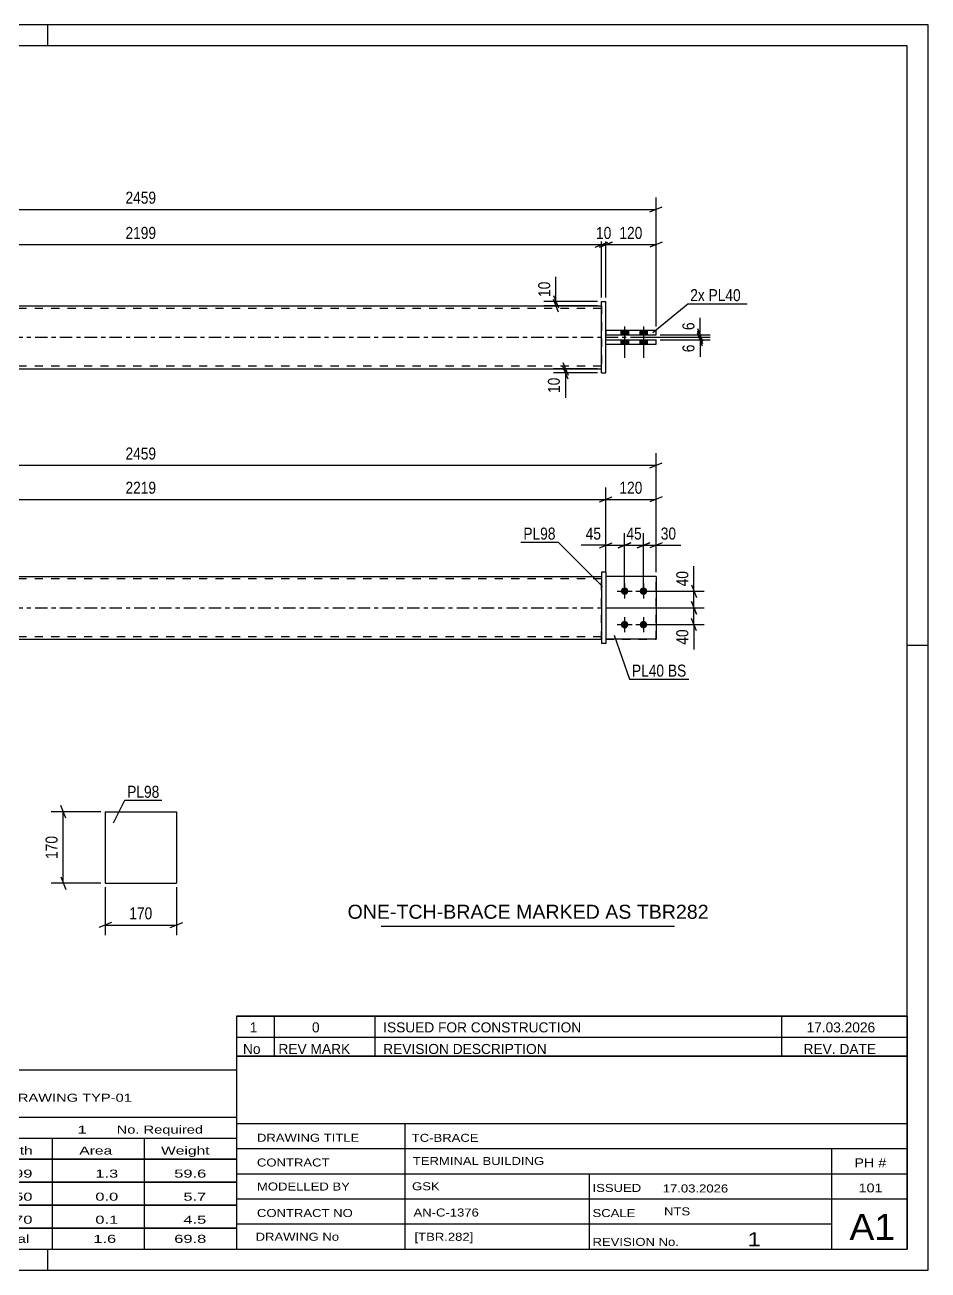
# Model space of a CAD drawing. Header units: millimetres. Extents: x 0 to 420, y 0 to 297.
# Drawn here: x 204.5 to 420, y 0 to 297 of the extents above; entities that cross this region are included whole.
import ezdxf

# ---------------------------------------------------------------- set-up
doc = ezdxf.new("R2010")
doc.units = ezdxf.units.MM
doc.linetypes.add('DXK_LINE_DOT2', pattern=[3.9198, 1.9599, -1.9599])
doc.linetypes.add('DXK_LINE_DOT3', pattern=[5.9187, 2.979, -0.9799, 0.9799, -0.9799])
doc.styles.add('Arial', font='ARIAL.TTF', dxfattribs={"height": 0.2})
doc.styles.add('Arial Narrow', font='ARIALN.TTF', dxfattribs={"height": 0.2})

# ---------------------------------------------------------------- blocks, each defined once
blk = doc.blocks.new('Unknown-580573606-1163')
at = {"color": 5, "linetype": 'Continuous'}
for p, q in [((420, 297), (0, 297)), ((210, 292), (210, 297)), ((420, 0), (420, 297)), ((415, 292), (5, 292)), ((415, 5), (415, 292)), ((420, 149), (415, 149)), ((5, 5), (415, 5)), ((210, 0), (210, 5)), ((0, 0), (420, 0))]:
    blk.add_line(p, q, dxfattribs=at)
blk = doc.blocks.new('Part-580573606-1769 - 1738')
at = {"color": 2, "linetype": 'Continuous'}
for p, q in [((355.09, 165.45), (343.09, 165.45)), ((355.09, 165.45), (355.09, 150.45)), ((355.09, 150.45), (343.09, 150.45))]:
    blk.add_line(p, q, dxfattribs=at)
at = {"color": 7, "linetype": 'DXK_LINE_DOT2'}
blk.add_line((343.09, 165.45), (343.09, 150.45), dxfattribs=at)
blk = doc.blocks.new('Part-580573606-1764 - 1738')
at = {"color": 7, "linetype": 'DXK_LINE_DOT2'}
for p, q in [((355.09, 165.45), (343.09, 165.45)), ((343.09, 165.45), (343.09, 150.45)), ((355.09, 150.45), (355.09, 165.45)), ((343.09, 150.45), (355.09, 150.45))]:
    blk.add_line(p, q, dxfattribs=at)
blk = doc.blocks.new('Part-580573606-1784 - 1738')
at = {"color": 2, "linetype": 'Continuous'}
for p, q in [((343.09, 166.45), (342.09, 166.45)), ((342.09, 166.45), (342.09, 149.45)), ((343.09, 166.45), (343.09, 149.45)), ((343.09, 149.45), (342.09, 149.45))]:
    blk.add_line(p, q, dxfattribs=at)
blk = doc.blocks.new('Part-580573606-1804 - 1738')
at = {"color": 2, "linetype": 'Continuous'}
for p, q in [((122.23, 165.45), (342.09, 165.45)), ((122.23, 150.45), (342.09, 150.45))]:
    blk.add_line(p, q, dxfattribs=at)
at = {"color": 7, "linetype": 'DXK_LINE_DOT2'}
for p, q in [((122.23, 150.45), (122.23, 165.45)), ((342.09, 164.85), (122.23, 164.85)), ((342.09, 150.45), (342.09, 165.45)), ((342.09, 151.05), (122.23, 151.05))]:
    blk.add_line(p, q, dxfattribs=at)
at = {"color": 7, "linetype": 'DXK_LINE_DOT3'}
blk.add_line((112.23, 157.95), (352.09, 157.95), dxfattribs=at)
blk = doc.blocks.new('Bolt-580573606-1805 - 1738')
at = {"linetype": 'Continuous'}
for points in [[(347.59, 162.85, -1), (347.59, 161.05, -1)], [(352.09, 162.85, -1), (352.09, 161.05, -1)], [(347.59, 154.85, -1), (347.59, 153.05, -1)], [(352.09, 154.85, -1), (352.09, 153.05, -1)]]:
    blk.add_hatch(color=1, dxfattribs=at).paths.add_polyline_path(points)
at = {"color": 1, "linetype": 'Continuous'}
for p, q in [((347.59, 163.75), (347.59, 160.15)), ((352.09, 163.75), (352.09, 160.15)), ((345.79, 161.95), (349.39, 161.95)), ((350.29, 161.95), (353.89, 161.95)), ((347.59, 155.75), (347.59, 152.15)), ((352.09, 155.75), (352.09, 152.15)), ((345.79, 153.95), (349.39, 153.95)), ((350.29, 153.95), (353.89, 153.95))]:
    blk.add_line(p, q, dxfattribs=at)
blk = doc.blocks.new('Part-580573606-1418 - 1390')
at = {"color": 2, "linetype": 'Continuous'}
for p, q in [((355.09, 224.09), (343.09, 224.09)), ((343.09, 223.09), (355.09, 223.09)), ((355.09, 223.09), (355.09, 224.09))]:
    blk.add_line(p, q, dxfattribs=at)
at = {"color": 7, "linetype": 'DXK_LINE_DOT2'}
blk.add_line((343.09, 224.09), (343.09, 223.09), dxfattribs=at)
blk = doc.blocks.new('Part-580573606-1445 - 1390')
at = {"color": 2, "linetype": 'Continuous'}
for p, q in [((122.23, 229.99), (342.09, 229.99)), ((122.23, 214.99), (342.09, 214.99))]:
    blk.add_line(p, q, dxfattribs=at)
at = {"color": 7, "linetype": 'DXK_LINE_DOT2'}
for p, q in [((122.23, 214.99), (122.23, 229.99)), ((342.09, 229.39), (122.23, 229.39)), ((342.09, 229.99), (342.09, 214.99)), ((342.09, 215.59), (122.23, 215.59))]:
    blk.add_line(p, q, dxfattribs=at)
at = {"color": 7, "linetype": 'DXK_LINE_DOT3'}
blk.add_line((112.23, 222.49), (352.09, 222.49), dxfattribs=at)
blk = doc.blocks.new('Bolt-580573606-1430 - 1390')
at = {"linetype": 'Continuous'}
for points in [[(348.49, 224.09), (346.69, 224.09), (346.69, 223.09), (348.49, 223.09)], [(348.49, 224.09), (346.69, 224.09), (346.69, 223.09), (348.49, 223.09)], [(352.99, 224.09), (351.19, 224.09), (351.19, 223.09), (352.99, 223.09)], [(352.99, 224.09), (351.19, 224.09), (351.19, 223.09), (352.99, 223.09)], [(348.49, 221.89), (346.69, 221.89), (346.69, 220.89), (348.49, 220.89)], [(348.49, 221.89), (346.69, 221.89), (346.69, 220.89), (348.49, 220.89)], [(352.99, 221.89), (351.19, 221.89), (351.19, 220.89), (352.99, 220.89)], [(352.99, 221.89), (351.19, 221.89), (351.19, 220.89), (352.99, 220.89)]]:
    blk.add_hatch(color=1, dxfattribs=at).paths.add_polyline_path(points)
at = {"color": 1, "linetype": 'Continuous'}
for p, q in [((346.69, 224.09), (346.69, 223.09)), ((346.69, 224.09), (346.69, 223.09)), ((347.59, 225.09), (347.59, 217.59)), ((347.59, 225.09), (347.59, 217.59)), ((348.49, 224.09), (348.49, 223.09)), ((348.49, 224.09), (348.49, 223.09)), ((351.19, 224.09), (351.19, 223.09)), ((351.19, 224.09), (351.19, 223.09)), ((352.09, 225.09), (352.09, 217.59)), ((352.09, 225.09), (352.09, 217.59)), ((352.99, 224.09), (352.99, 223.09)), ((352.99, 224.09), (352.99, 223.09)), ((346.69, 221.89), (346.69, 220.89)), ((346.69, 221.89), (346.69, 220.89)), ((348.49, 221.89), (348.49, 220.89)), ((348.49, 221.89), (348.49, 220.89)), ((351.19, 221.89), (351.19, 220.89)), ((351.19, 221.89), (351.19, 220.89)), ((352.99, 221.89), (352.99, 220.89)), ((352.99, 221.89), (352.99, 220.89))]:
    blk.add_line(p, q, dxfattribs=at)
blk = doc.blocks.new('Part-580573606-1457 - 1390')
at = {"color": 2, "linetype": 'Continuous'}
for p, q in [((342.09, 213.99), (342.09, 230.99)), ((342.09, 230.99), (343.09, 230.99)), ((343.09, 213.99), (343.09, 230.99)), ((342.09, 213.99), (343.09, 213.99))]:
    blk.add_line(p, q, dxfattribs=at)
blk = doc.blocks.new('Part-580573606-1462 - 1390')
at = {"color": 2, "linetype": 'Continuous'}
for p, q in [((343.09, 221.89), (355.09, 221.89)), ((343.09, 220.89), (355.09, 220.89)), ((355.09, 220.89), (355.09, 221.89))]:
    blk.add_line(p, q, dxfattribs=at)
at = {"color": 7, "linetype": 'DXK_LINE_DOT2'}
blk.add_line((343.09, 220.89), (343.09, 221.89), dxfattribs=at)
blk = doc.blocks.new('Part-580573606-2294 - 2288')
at = {"color": 2, "linetype": 'Continuous'}
for p, q in [((223.66, 109.31), (223.66, 92.31)), ((223.66, 109.31), (240.66, 109.31)), ((240.66, 109.31), (240.66, 92.31)), ((223.66, 92.31), (240.66, 92.31))]:
    blk.add_line(p, q, dxfattribs=at)
blk = doc.blocks.new('StraightDimension-580573606-1826 - 1738')
at = {"color": 7, "linetype": 'Continuous'}
for p, q in [((347.59, 162.95), (347.59, 175.74)), ((352.09, 162.95), (352.09, 175.74)), ((346.09, 172.29), (349.09, 173.49)), ((347.59, 172.89), (352.09, 172.89)), ((353.59, 173.49), (350.59, 172.29))]:
    blk.add_line(p, q, dxfattribs=at)
at = {"color": 0}
blk.add_wipeout([(352.27, 173.64), (352.27, 177.84), (347.42, 177.84), (347.42, 173.64)], dxfattribs=at)
at = {"color": 3, "style": 'Arial Narrow'}
blk.add_text('45', height=2.863, dxfattribs=at).set_placement((348.02, 174.24))
blk = doc.blocks.new('StraightDimension-580573606-1914 - 1738')
at = {"color": 7, "linetype": 'Continuous'}
for p, q in [((122.73, 184.43), (119.73, 183.23)), ((121.23, 158.95), (121.23, 186.68)), ((341.59, 183.23), (344.59, 184.43)), ((343.09, 166.45), (343.09, 186.68)), ((121.23, 183.83), (343.09, 183.83))]:
    blk.add_line(p, q, dxfattribs=at)
at = {"color": 0}
blk.add_wipeout([(236.42, 184.58), (236.42, 188.78), (227.91, 188.78), (227.91, 184.58)], dxfattribs=at)
at = {"color": 3, "style": 'Arial Narrow'}
blk.add_text('2219', height=2.863, dxfattribs=at).set_placement((228.51, 185.18))
blk = doc.blocks.new('StraightDimension-580573606-1810 - 1738')
at = {"color": 7, "linetype": 'Continuous'}
for p, q in [((352.09, 162.95), (352.09, 175.74)), ((355.09, 166.45), (355.09, 175.74)), ((350.59, 172.29), (353.59, 173.49)), ((352.09, 172.89), (355.09, 172.89)), ((356.59, 173.49), (353.59, 172.29))]:
    blk.add_line(p, q, dxfattribs=at)
at = {"color": 0}
blk.add_wipeout([(360.48, 173.64), (360.48, 177.84), (355.62, 177.84), (355.62, 173.64)], dxfattribs=at)
at = {"color": 7, "linetype": 'Continuous'}
blk.add_line((355.09, 172.89), (361, 172.89), dxfattribs=at)
blk.add_line((355.09, 172.89), (361, 172.89), dxfattribs=at)
at = {"color": 3, "style": 'Arial Narrow'}
blk.add_text('30', height=2.863, dxfattribs=at).set_placement((356.22, 174.24))
blk = doc.blocks.new('StraightDimension-580573606-1839 - 1738')
at = {"color": 7, "linetype": 'Continuous'}
for p, q in [((343.09, 166.45), (343.09, 175.74)), ((347.59, 162.95), (347.59, 175.74)), ((341.59, 172.29), (344.59, 173.49)), ((343.09, 172.89), (347.59, 172.89)), ((349.09, 173.49), (346.09, 172.29))]:
    blk.add_line(p, q, dxfattribs=at)
at = {"color": 0}
blk.add_wipeout([(342.57, 173.64), (342.57, 177.84), (337.71, 177.84), (337.71, 173.64)], dxfattribs=at)
at = {"color": 7, "linetype": 'Continuous'}
blk.add_line((343.09, 172.89), (337.19, 172.89), dxfattribs=at)
blk.add_line((343.09, 172.89), (337.19, 172.89), dxfattribs=at)
at = {"color": 3, "style": 'Arial Narrow'}
blk.add_text('45', height=2.863, dxfattribs=at).set_placement((338.31, 174.24))
blk = doc.blocks.new('StraightDimension-580573606-1856 - 1738')
at = {"color": 7, "linetype": 'Continuous'}
for p, q in [((109.23, 166.45), (109.23, 194.83)), ((355.09, 166.45), (355.09, 194.83)), ((110.73, 192.58), (107.73, 191.38)), ((109.23, 191.98), (355.09, 191.98)), ((353.59, 191.38), (356.59, 192.58))]:
    blk.add_line(p, q, dxfattribs=at)
at = {"color": 0}
blk.add_wipeout([(236.42, 192.73), (236.42, 196.93), (227.91, 196.93), (227.91, 192.73)], dxfattribs=at)
at = {"color": 3, "style": 'Arial Narrow'}
blk.add_text('2459', height=2.863, dxfattribs=at).set_placement((228.51, 193.33))
blk = doc.blocks.new('StraightDimension-580573606-1876 - 1738')
at = {"color": 7, "linetype": 'Continuous'}
for p, q in [((363.54, 163.45), (364.74, 160.45)), ((353.09, 161.95), (366.54, 161.95)), ((364.14, 157.95), (364.14, 161.95)), ((344.09, 157.95), (366.54, 157.95)), ((364.74, 156.45), (363.54, 159.45))]:
    blk.add_line(p, q, dxfattribs=at)
at = {"color": 0}
blk.add_wipeout([(363.39, 167.34), (359.19, 167.34), (359.19, 162.48), (363.39, 162.48)], dxfattribs=at)
at = {"color": 7, "linetype": 'Continuous'}
blk.add_line((364.14, 161.95), (364.14, 167.86), dxfattribs=at)
blk.add_line((364.14, 161.95), (364.14, 167.86), dxfattribs=at)
at = {"color": 3, "style": 'Arial Narrow'}
blk.add_text('40', height=2.863, rotation=90.0002, dxfattribs=at).set_placement((362.79, 163.08))
blk = doc.blocks.new('StraightDimension-580573606-1885 - 1738')
at = {"color": 7, "linetype": 'Continuous'}
for p, q in [((344.09, 157.95), (366.54, 157.95)), ((363.54, 159.45), (364.74, 156.45)), ((364.14, 153.95), (364.14, 157.95)), ((364.74, 152.45), (363.54, 155.45)), ((353.09, 153.95), (366.54, 153.95))]:
    blk.add_line(p, q, dxfattribs=at)
at = {"color": 0}
blk.add_wipeout([(363.39, 153.43), (359.19, 153.43), (359.19, 148.57), (363.39, 148.57)], dxfattribs=at)
at = {"color": 7, "linetype": 'Continuous'}
blk.add_line((364.14, 153.95), (364.14, 148.05), dxfattribs=at)
blk.add_line((364.14, 153.95), (364.14, 148.05), dxfattribs=at)
at = {"color": 3, "style": 'Arial Narrow'}
blk.add_text('40', height=2.863, rotation=90.0002, dxfattribs=at).set_placement((362.79, 149.17))
blk = doc.blocks.new('StraightDimension-580573606-1895 - 1738')
at = {"color": 7, "linetype": 'Continuous'}
for p, q in [((341.59, 183.23), (344.59, 184.43)), ((343.09, 166.45), (343.09, 186.68)), ((356.59, 184.43), (353.59, 183.23)), ((355.09, 166.45), (355.09, 186.68)), ((343.09, 183.83), (355.09, 183.83))]:
    blk.add_line(p, q, dxfattribs=at)
at = {"color": 0}
blk.add_wipeout([(352.44, 184.58), (352.44, 188.78), (345.75, 188.78), (345.75, 184.58)], dxfattribs=at)
at = {"color": 3, "style": 'Arial Narrow'}
blk.add_text('120', height=2.863, dxfattribs=at).set_placement((346.35, 185.18))
blk = doc.blocks.new('StraightDimension-580573606-1552 - 1390')
at = {"color": 7, "linetype": 'Continuous'}
for p, q in [((330.59, 232.49), (331.79, 229.49)), ((341.09, 230.99), (328.34, 230.99)), ((341.09, 229.99), (328.34, 229.99)), ((331.79, 228.49), (330.59, 231.49)), ((331.19, 229.99), (331.19, 230.99))]:
    blk.add_line(p, q, dxfattribs=at)
at = {"color": 0}
blk.add_wipeout([(330.44, 236.37), (326.24, 236.37), (326.24, 231.51), (330.44, 231.51)], dxfattribs=at)
at = {"color": 7, "linetype": 'Continuous'}
blk.add_line((331.19, 230.99), (331.19, 236.89), dxfattribs=at)
blk.add_line((331.19, 230.99), (331.19, 236.89), dxfattribs=at)
at = {"color": 3, "style": 'Arial Narrow'}
blk.add_text('10', height=2.863, rotation=90.0002, dxfattribs=at).set_placement((329.84, 232.11))
blk = doc.blocks.new('StraightDimension-580573606-1608 - 1390')
at = {"color": 7, "linetype": 'Continuous'}
for p, q in [((122.23, 231.99), (122.23, 247.45)), ((342.09, 231.99), (342.09, 247.45)), ((123.73, 245.2), (120.73, 244)), ((122.23, 244.6), (342.09, 244.6)), ((340.59, 244), (343.59, 245.2))]:
    blk.add_line(p, q, dxfattribs=at)
at = {"color": 0}
blk.add_wipeout([(236.42, 245.35), (236.42, 249.55), (227.91, 249.55), (227.91, 245.35)], dxfattribs=at)
at = {"color": 3, "style": 'Arial Narrow'}
blk.add_text('2199', height=2.863, dxfattribs=at).set_placement((228.51, 245.95))
blk = doc.blocks.new('StraightDimension-580573606-1538 - 1390')
at = {"color": 7, "linetype": 'Continuous'}
for p, q in [((341.09, 214.99), (330.64, 214.99)), ((341.09, 213.99), (330.64, 213.99)), ((332.89, 216.49), (334.09, 213.49)), ((334.09, 212.49), (332.89, 215.49)), ((333.49, 213.99), (333.49, 214.99))]:
    blk.add_line(p, q, dxfattribs=at)
at = {"color": 0}
blk.add_wipeout([(332.74, 213.46), (328.54, 213.46), (328.54, 208.61), (332.74, 208.61)], dxfattribs=at)
at = {"color": 7, "linetype": 'Continuous'}
blk.add_line((333.49, 213.99), (333.49, 208.08), dxfattribs=at)
blk.add_line((333.49, 213.99), (333.49, 208.08), dxfattribs=at)
at = {"color": 3, "style": 'Arial Narrow'}
blk.add_text('10', height=2.863, rotation=90.0002, dxfattribs=at).set_placement((332.14, 209.21))
blk = doc.blocks.new('StraightDimension-580573606-1567 - 1390')
at = {"color": 7, "linetype": 'Continuous'}
for p, q in [((109.23, 225.09), (109.23, 255.86)), ((355.09, 225.09), (355.09, 255.86)), ((110.73, 253.61), (107.73, 252.41)), ((109.23, 253.01), (355.09, 253.01)), ((353.59, 252.41), (356.59, 253.61))]:
    blk.add_line(p, q, dxfattribs=at)
at = {"color": 0}
blk.add_wipeout([(236.42, 253.76), (236.42, 257.96), (227.91, 257.96), (227.91, 253.76)], dxfattribs=at)
at = {"color": 3, "style": 'Arial Narrow'}
blk.add_text('2459', height=2.863, dxfattribs=at).set_placement((228.51, 254.36))
blk = doc.blocks.new('StraightDimension-580573606-1578 - 1390')
at = {"color": 7, "linetype": 'Continuous'}
for p, q in [((343.09, 231.99), (343.09, 247.45)), ((355.09, 225.09), (355.09, 247.45)), ((341.59, 244), (344.59, 245.2)), ((343.09, 244.6), (355.09, 244.6)), ((356.59, 245.2), (353.59, 244))]:
    blk.add_line(p, q, dxfattribs=at)
at = {"color": 0}
blk.add_wipeout([(352.44, 245.35), (352.44, 249.55), (345.75, 249.55), (345.75, 245.35)], dxfattribs=at)
at = {"color": 3, "style": 'Arial Narrow'}
blk.add_text('120', height=2.863, dxfattribs=at).set_placement((346.35, 245.95))
blk = doc.blocks.new('StraightDimension-580573606-1618 - 1390')
at = {"color": 7, "linetype": 'Continuous'}
for p, q in [((342.09, 231.99), (342.09, 247.45)), ((343.09, 231.99), (343.09, 247.45)), ((340.59, 244), (343.59, 245.2)), ((344.59, 245.2), (341.59, 244)), ((342.09, 244.6), (343.09, 244.6))]:
    blk.add_line(p, q, dxfattribs=at)
at = {"color": 0}
blk.add_wipeout([(345.02, 245.35), (345.02, 249.55), (340.17, 249.55), (340.17, 245.35)], dxfattribs=at)
at = {"color": 3, "style": 'Arial Narrow'}
blk.add_text('10', height=2.863, dxfattribs=at).set_placement((340.77, 245.95))
blk = doc.blocks.new('StraightDimension-580573606-1650 - 1390')
at = {"color": 7, "linetype": 'Continuous'}
for p, q in [((364.99, 223.99), (366.19, 220.99)), ((366.19, 220.39), (364.99, 223.39)), ((350.84, 222.49), (367.99, 222.49)), ((356.09, 221.89), (367.99, 221.89)), ((365.59, 221.89), (365.59, 222.49))]:
    blk.add_line(p, q, dxfattribs=at)
at = {"color": 0}
blk.add_wipeout([(364.84, 221.36), (360.64, 221.36), (360.64, 218.33), (364.84, 218.33)], dxfattribs=at)
at = {"color": 7, "linetype": 'Continuous'}
blk.add_line((365.59, 221.89), (365.59, 217.81), dxfattribs=at)
blk.add_line((365.59, 221.89), (365.59, 217.81), dxfattribs=at)
at = {"color": 3, "style": 'Arial Narrow'}
blk.add_text('6', height=2.86, rotation=90.0002, dxfattribs=at).set_placement((364.24, 218.93))
blk = doc.blocks.new('StraightDimension-580573606-1661 - 1390')
at = {"color": 7, "linetype": 'Continuous'}
for p, q in [((356.09, 223.09), (367.99, 223.09)), ((364.99, 224.59), (366.19, 221.59)), ((366.19, 220.99), (364.99, 223.99)), ((365.59, 222.49), (365.59, 223.09)), ((350.84, 222.49), (367.99, 222.49))]:
    blk.add_line(p, q, dxfattribs=at)
at = {"color": 0}
blk.add_wipeout([(364.84, 226.64), (360.64, 226.64), (360.64, 223.61), (364.84, 223.61)], dxfattribs=at)
at = {"color": 7, "linetype": 'Continuous'}
blk.add_line((365.59, 223.09), (365.59, 227.17), dxfattribs=at)
blk.add_line((365.59, 223.09), (365.59, 227.17), dxfattribs=at)
at = {"color": 3, "style": 'Arial Narrow'}
blk.add_text('6', height=2.86, rotation=90.0002, dxfattribs=at).set_placement((364.24, 224.21))
blk = doc.blocks.new('StraightDimension-580573606-2305 - 2288')
at = {"color": 7, "linetype": 'Continuous'}
for p, q in [((223.66, 91.31), (223.66, 79.91)), ((240.66, 91.31), (240.66, 79.91)), ((225.16, 82.91), (222.16, 81.71)), ((223.66, 82.31), (240.66, 82.31)), ((239.16, 81.71), (242.16, 82.91))]:
    blk.add_line(p, q, dxfattribs=at)
at = {"color": 0}
blk.add_wipeout([(235.51, 83.06), (235.51, 87.26), (228.82, 87.26), (228.82, 83.06)], dxfattribs=at)
at = {"color": 3, "style": 'Arial Narrow'}
blk.add_text('170', height=2.863, dxfattribs=at).set_placement((229.42, 83.66))
blk = doc.blocks.new('StraightDimension-580573606-2296 - 2288')
at = {"color": 7, "linetype": 'Continuous'}
for p, q in [((214.26, 107.81), (213.06, 110.81)), ((222.66, 109.31), (210.81, 109.31)), ((213.66, 92.31), (213.66, 109.31)), ((222.66, 92.31), (210.81, 92.31)), ((213.06, 93.81), (214.26, 90.81))]:
    blk.add_line(p, q, dxfattribs=at)
at = {"color": 0}
blk.add_wipeout([(212.91, 104.16), (208.71, 104.16), (208.71, 97.47), (212.91, 97.47)], dxfattribs=at)
at = {"color": 3, "style": 'Arial Narrow'}
blk.add_text('170', height=2.863, rotation=90.0002, dxfattribs=at).set_placement((212.31, 98.07))
blk = doc.blocks.new('Unknown-580573606-3685')
at = {"color": 7, "linetype": 'Continuous'}
for p, q in [((255, 51.05), (255, 5)), ((255, 51.05), (415, 51.05)), ((415, 51), (415, 5)), ((255, 35), (415, 35)), ((295.14, 35), (295.14, 5)), ((255, 29), (415, 29)), ((397, 5.05), (397, 29.05)), ((255, 23), (415, 23)), ((339.14, 23), (339.14, 5)), ((255, 17), (415, 17)), ((255, 11), (397, 11)), ((255, 5), (415, 5))]:
    blk.add_line(p, q, dxfattribs=at)
at = {"color": 7, "style": 'Arial Narrow'}
for s, height, width, p in [('DRAWING TITLE', 1.9089, 1.425378, (259.88, 30.61)), ('TC-BRACE', 1.909, 1.425378, (296.81, 30.59)), ('TERMINAL BUILDING', 1.9089, 1.425378, (297.06, 25.07)), ('CONTRACT', 1.909, 1.425378, (259.88, 24.71)), ('MODELLED BY', 1.9089, 1.425378, (259.88, 18.98)), ('GSK', 1.909, 1.425378, (296.88, 19.04)), ('ISSUED', 1.909, 1.425378, (339.94, 18.64)), ('17.03.2026', 1.909, 1.425378, (356.69, 18.52)), ('CONTRACT NO', 1.9089, 1.425378, (259.88, 12.66)), ('AN-C-1376', 1.909, 1.425378, (297.23, 12.78)), ('SCALE', 1.909, 1.425378, (339.94, 12.65)), ('A1', 6.204, 1.25, (401.24, 7.2)), ('DRAWING No', 1.909, 1.425378, (259.56, 7)), ('[TBR.282]', 1.909, 1.425378, (297.46, 6.99)), ('1', 3.34, 1.5, (376.91, 5.68)), ('REVISION No.', 1.9089, 1.425378, (339.94, 5.77))]:
    blk.add_text(s, height=height, dxfattribs=dict(at, width=width)).set_placement(p)
at = {"color": 7, "linetype": 'Continuous', "style": 'Arial Narrow'}
for s, height, width, p in [('PH #', 2.1, 1.42538, (402.4, 24.55)), ('101', 2.1, 1.42538, (403.41, 18.55)), ('NTS', 1.909, 1.425378, (357, 13.05))]:
    blk.add_text(s, height=height, dxfattribs=dict(at, width=width)).set_placement(p)
blk = doc.blocks.new('Unknown-580573606-3686')
at = {"color": 7, "linetype": 'Continuous'}
for p, q in [((255, 60.55), (415, 60.55)), ((415, 60.55), (255, 60.55)), ((255, 60.55), (255, 55.55)), ((264, 60.55), (264, 55.55)), ((288, 60.55), (288, 55.55)), ((385, 60.55), (385, 55.55)), ((415, 60.55), (415, 55.55)), ((255, 55.55), (415, 55.55)), ((255, 55.55), (255, 51.05)), ((255, 55.55), (415, 55.55)), ((264, 55.55), (264, 51.05)), ((288, 55.55), (288, 51.05)), ((385, 55.55), (385, 51.05)), ((415, 55.55), (415, 51.05)), ((415, 51.05), (255, 51.05))]:
    blk.add_line(p, q, dxfattribs=at)
at = {"color": 7, "linetype": 'Continuous', "style": 'Arial Narrow'}
for s, height, width, p in [('1', 2.39, 1.196471, (258.16, 56.7)), ('0', 2.39, 1.196471, (273, 56.7)), ('ISSUED FOR CONSTRUCTION', 2.3861, 1.196471, (290, 56.7)), ('17.03.2026', 2.386, 1.196471, (391, 56.7)), ('No', 2.386, 1.2, (256.54, 51.55)), ('REV MARK', 2.386, 1.2, (265, 51.55)), ('REVISION DESCRIPTION', 2.3861, 1.2, (290, 51.55)), ('REV. DATE', 2.386, 1.2, (390.28, 51.55))]:
    blk.add_text(s, height=height, dxfattribs=dict(at, width=width)).set_placement(p)
blk = doc.blocks.new('Unknown-580573606-3687')
at = {"color": 7, "linetype": 'Continuous'}
for p, q in [((95, 47.75), (255, 47.75)), ((95, 36.5), (95, 47.75)), ((255, 47.75), (255, 36.5)), ((95, 36.5), (255, 36.5)), ((95, 36.5), (95, 31.5)), ((255, 36.5), (255, 31.5)), ((95, 31.5), (255, 31.5)), ((95, 31.5), (95, 26.5)), ((119, 31.5), (119, 26.5)), ((154.5, 31.5), (154.5, 26.5)), ((180.5, 31.5), (180.5, 26.5)), ((193.5, 31.5), (193.5, 26.5)), ((211, 31.5), (211, 26.5)), ((233, 31.5), (233, 26.5)), ((255, 31.5), (255, 26.5)), ((95, 26.5), (255, 26.5)), ((95, 26.45), (95, 21.05)), ((95, 26.45), (255, 26.45)), ((119, 26.5), (119, 21)), ((154.5, 26.5), (154.5, 21)), ((180.5, 26.5), (180.5, 21)), ((193.5, 26.5), (193.5, 21)), ((211, 26.5), (211, 21)), ((233, 26.5), (233, 21)), ((255, 26.45), (255, 21.05)), ((95, 21.05), (255, 21.05)), ((95, 20.95), (95, 15.55)), ((95, 20.95), (255, 20.95)), ((119, 21), (119, 15.5)), ((154.5, 21), (154.5, 15.5)), ((180.5, 21), (180.5, 15.5)), ((193.5, 21), (193.5, 15.5)), ((211, 21), (211, 15.5)), ((233, 21), (233, 15.5)), ((255, 20.95), (255, 15.55)), ((95, 15.55), (255, 15.55)), ((95, 15.45), (95, 10.05)), ((95, 15.45), (255, 15.45)), ((119, 15.5), (119, 10)), ((154.5, 15.5), (154.5, 10)), ((180.5, 15.5), (180.5, 10)), ((193.5, 15.5), (193.5, 10)), ((211, 15.5), (211, 10)), ((233, 15.5), (233, 10)), ((255, 15.45), (255, 10.05)), ((95, 10.05), (255, 10.05)), ((95, 10), (255, 10)), ((95, 10), (95, 5)), ((211, 10), (211, 5)), ((233, 10), (233, 5)), ((255, 10), (255, 5)), ((95, 5), (255, 5))]:
    blk.add_line(p, q, dxfattribs=at)
at = {"color": 7, "style": 'Arial Narrow'}
for s, height, width, p in [('GENERAL NOTES & WELD DETAILS :', 2.8633, 1.4, (96.15, 40.06)), ('REFER TYP DRAWING TYP-01', 1.9089, 1.6, (179.7, 40.16)), ("MATERIAL LIST FOR ASSEMBLY MK'D", 1.9089, 1.6, (96.15, 32.56)), ('TBR282', 1.909, 1.794707, (187.59, 32.47)), ('1', 1.91, 1.794707, (217.08, 32.56)), ('No. Required', 1.9089, 1.6, (226.41, 32.56)), ('Mark', 1.909, 1.7, (96.34, 27.5)), ('Profile', 1.909, 1.7, (129.41, 27.5)), ('Material', 1.909, 1.7, (159.54, 27.56)), ('No.', 1.909, 1.7, (184.5, 27.56)), ('Length', 1.909, 1.7, (195, 27.56)), ('Area', 1.909, 1.7, (217.5, 27.56)), ('Weight', 1.909, 1.7, (237, 27.56))]:
    blk.add_text(s, height=height, dxfattribs=dict(at, width=width)).set_placement(p)
at = {"color": 7, "linetype": 'Continuous', "style": 'Arial Narrow'}
for s, height, width, p in [('TBR282', 1.909, 1.794707, (96.5, 22.06)), ('SHS150*6', 1.909, 1.794707, (121, 22.06)), ('E350', 1.909, 1.794707, (160.74, 22.06)), ('1', 1.91, 1.794707, (184.86, 22.06)), ('2199', 1.909, 1.794707, (197.58, 22.06)), ('1.3', 1.909, 1.794707, (221.32, 22.06)), ('59.6', 1.909, 1.794707, (240.14, 22.06)), ('PL40', 1.909, 1.794707, (96.5, 16.56)), ('PL10*120', 1.909, 1.794707, (121, 16.56)), ('E350', 1.909, 1.794707, (160.74, 16.56)), ('4', 1.91, 1.794707, (184.86, 16.56)), ('150', 1.909, 1.794707, (199.77, 16.56)), ('0.0', 1.909, 1.794707, (221.32, 16.56)), ('5.7', 1.909, 1.794707, (242.33, 16.56)), ('PL98', 1.909, 1.794707, (96.5, 11.06)), ('PL10*170', 1.909, 1.794707, (121, 11.06)), ('E350', 1.909, 1.794707, (160.74, 11.06)), ('2', 1.91, 1.794707, (184.86, 11.06)), ('170', 1.909, 1.794707, (199.77, 11.06)), ('0.1', 1.909, 1.794707, (221.32, 11.06)), ('4.5', 1.909, 1.794707, (242.33, 11.06)), ('Total', 1.909, 1.7, (197.33, 6.5)), ('1.6', 1.909, 1.794707, (220.83, 6.5)), ('69.8', 1.909, 1.794707, (240.14, 6.5))]:
    blk.add_text(s, height=height, dxfattribs=dict(at, width=width)).set_placement(p)
blk = doc.blocks.new('Unknown-580573606-3688')
at = {"color": 7, "linetype": 'Continuous'}
blk.add_line((289.5, 82.05), (359.5, 82.05), dxfattribs=at)
at = {"color": 7, "style": 'Arial'}
blk.add_text('ONE-TCH-BRACE MARKED AS TBR282', height=3.3428, dxfattribs=at).set_placement((281.49, 83.8))
blk = doc.blocks.new('Mark-580573606-1780 - 1738')
at = {"color": 0}
blk.add_wipeout([(331.12, 174.23), (331.12, 177.23), (323.44, 177.23), (323.44, 174.23)], dxfattribs=at)
blk.add_wipeout([(331.12, 174.23), (331.12, 177.23), (323.44, 177.23), (323.44, 174.23)], dxfattribs=at)
at = {"color": 30, "linetype": 'Continuous'}
for p in [(322.84, 173.63), (342.32, 163.03)]:
    blk.add_line(p, (331.72, 173.63), dxfattribs=at)
at = {"color": 3, "style": 'Arial Narrow'}
blk.add_text('PL98', height=2.863, dxfattribs=at).set_placement((323.44, 174.23))
blk = doc.blocks.new('MarkSet-580573606-2051 - 1738')
at = {"color": 0}
blk.add_wipeout([(357.02, 141.55), (357.02, 144.55), (349.34, 144.55), (349.34, 141.55)], dxfattribs=at)
blk.add_wipeout([(357.02, 141.55), (357.02, 144.55), (349.34, 144.55), (349.34, 141.55)], dxfattribs=at)
at = {"color": 30, "linetype": 'Continuous'}
blk.add_line((345.1, 151.42), (348.74, 140.95), dxfattribs=at)
at = {"color": 0}
blk.add_wipeout([(362.3, 141.55), (362.3, 144.55), (357.92, 144.55), (357.92, 141.55)], dxfattribs=at)
blk.add_wipeout([(362.3, 141.55), (362.3, 144.55), (357.92, 144.55), (357.92, 141.55)], dxfattribs=at)
at = {"color": 30, "linetype": 'Continuous'}
blk.add_line((348.74, 140.95), (362.9, 140.95), dxfattribs=at)
at = {"color": 3, "style": 'Arial Narrow'}
for s, p in [('PL40', (349.34, 141.55)), ('BS', (357.92, 141.55))]:
    blk.add_text(s, height=2.863, dxfattribs=at).set_placement(p)
blk = doc.blocks.new('MarkSet-580573606-1723 - 1390')
at = {"color": 0}
blk.add_wipeout([(366.72, 231.11), (366.72, 234.11), (363.25, 234.11), (363.25, 231.11)], dxfattribs=at)
blk.add_wipeout([(366.72, 231.11), (366.72, 234.11), (363.25, 234.11), (363.25, 231.11)], dxfattribs=at)
at = {"color": 30, "linetype": 'Continuous'}
blk.add_line((354.3, 223.6), (362.65, 230.51), dxfattribs=at)
at = {"color": 0}
blk.add_wipeout([(375.3, 231.11), (375.3, 234.11), (367.62, 234.11), (367.62, 231.11)], dxfattribs=at)
blk.add_wipeout([(375.3, 231.11), (375.3, 234.11), (367.62, 234.11), (367.62, 231.11)], dxfattribs=at)
at = {"color": 30, "linetype": 'Continuous'}
blk.add_line((362.65, 230.51), (376.8, 230.51), dxfattribs=at)
at = {"color": 3, "style": 'Arial Narrow'}
for s, p in [('2x', (363.25, 231.11)), ('PL40', (367.62, 231.11))]:
    blk.add_text(s, height=2.863, dxfattribs=at).set_placement(p)
blk = doc.blocks.new('Mark-580573606-2290 - 2288')
at = {"color": 0}
blk.add_wipeout([(236.59, 112.65), (236.59, 115.65), (228.92, 115.65), (228.92, 112.65)], dxfattribs=at)
blk.add_wipeout([(236.59, 112.65), (236.59, 115.65), (228.92, 115.65), (228.92, 112.65)], dxfattribs=at)
at = {"color": 30, "linetype": 'Continuous'}
for p, q in [((225.68, 106.69), (228.32, 112.05)), ((228.32, 112.05), (237.19, 112.05))]:
    blk.add_line(p, q, dxfattribs=at)
at = {"color": 3, "style": 'Arial Narrow'}
blk.add_text('PL98', height=2.863, dxfattribs=at).set_placement((228.92, 112.65))

msp = doc.modelspace()

# ---------------------------------------------------------------- block references
for name in ['Unknown-580573606-1163', 'Part-580573606-1445 - 1390', 'Part-580573606-1457 - 1390', 'Part-580573606-1418 - 1390', 'Bolt-580573606-1430 - 1390', 'Part-580573606-1462 - 1390', 'Part-580573606-1784 - 1738', 'Part-580573606-1804 - 1738', 'Part-580573606-1769 - 1738', 'Part-580573606-1764 - 1738', 'Bolt-580573606-1805 - 1738', 'Part-580573606-2294 - 2288', 'Unknown-580573606-3688', 'Unknown-580573606-3686', 'Unknown-580573606-3685', 'Unknown-580573606-3687']:
    msp.add_blockref(name, (0, 0))

# ---------------------------------------------------------------- next in the draw order: block references
for name in ['StraightDimension-580573606-1552 - 1390', 'StraightDimension-580573606-1538 - 1390', 'StraightDimension-580573606-1914 - 1738', 'StraightDimension-580573606-1826 - 1738', 'Mark-580573606-2290 - 2288', 'StraightDimension-580573606-2305 - 2288']:
    msp.add_blockref(name, (0, 0))

# ---------------------------------------------------------------- next in the draw order: block references
for name in ['StraightDimension-580573606-1608 - 1390', 'StraightDimension-580573606-1839 - 1738', 'StraightDimension-580573606-1810 - 1738', 'StraightDimension-580573606-2296 - 2288']:
    msp.add_blockref(name, (0, 0))

# ---------------------------------------------------------------- next in the draw order: block references
for name in ['StraightDimension-580573606-1567 - 1390', 'StraightDimension-580573606-1856 - 1738']:
    msp.add_blockref(name, (0, 0))

# ---------------------------------------------------------------- next in the draw order: block references
for name in ['StraightDimension-580573606-1578 - 1390', 'StraightDimension-580573606-1876 - 1738']:
    msp.add_blockref(name, (0, 0))

# ---------------------------------------------------------------- next in the draw order: block references
for name in ['StraightDimension-580573606-1618 - 1390', 'StraightDimension-580573606-1650 - 1390', 'StraightDimension-580573606-1895 - 1738', 'StraightDimension-580573606-1885 - 1738']:
    msp.add_blockref(name, (0, 0))

# ---------------------------------------------------------------- next in the draw order: block references
for name in ['StraightDimension-580573606-1661 - 1390', 'Mark-580573606-1780 - 1738', 'MarkSet-580573606-2051 - 1738']:
    msp.add_blockref(name, (0, 0))

# ---------------------------------------------------------------- next in the draw order: block references
msp.add_blockref('MarkSet-580573606-1723 - 1390', (0, 0))

doc.saveas('drawing.dxf')
